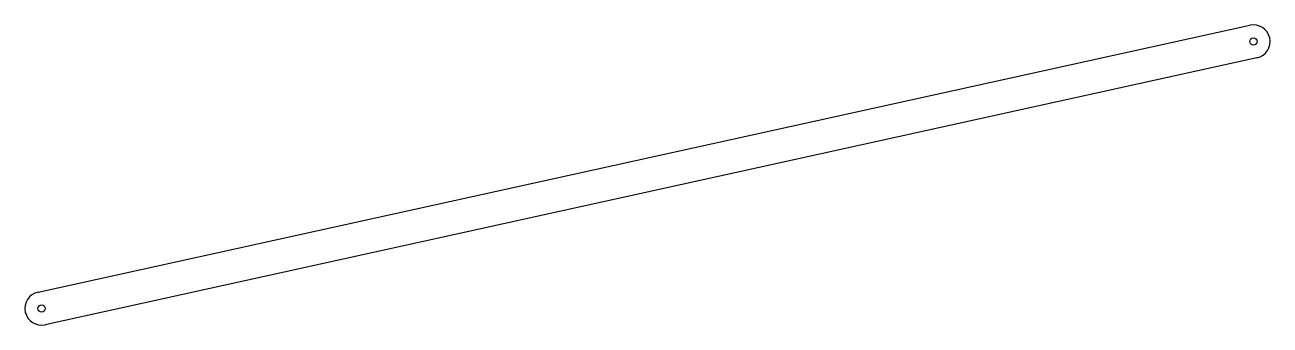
# Model space of a CAD drawing. Header units: millimetres. Extents: x 0 to 1118, y 0 to 270.
import ezdxf

# ---------------------------------------------------------------- set-up
doc = ezdxf.new("R2010")
doc.units = ezdxf.units.MM

msp = doc.modelspace()

# ---------------------------------------------------------------- linework, layer by layer
for p, q in [((11.8, 29.6, 1), (1100.2, 269.6, 1)), ((1106.6, 240.4, 1), (18.2, 0.4, 1))]:
    msp.add_line(p, q)
for centre in [(1103.4, 255, 1), (15, 15, 1)]:
    msp.add_circle(centre, 3.3)
for centre, start, end in [((1103.4, 255, 1), -77.5649, 102.4351), ((15, 15, 1), 102.4351, 282.4351)]:
    msp.add_arc(centre, 15, start, end)

doc.saveas('drawing.dxf')
